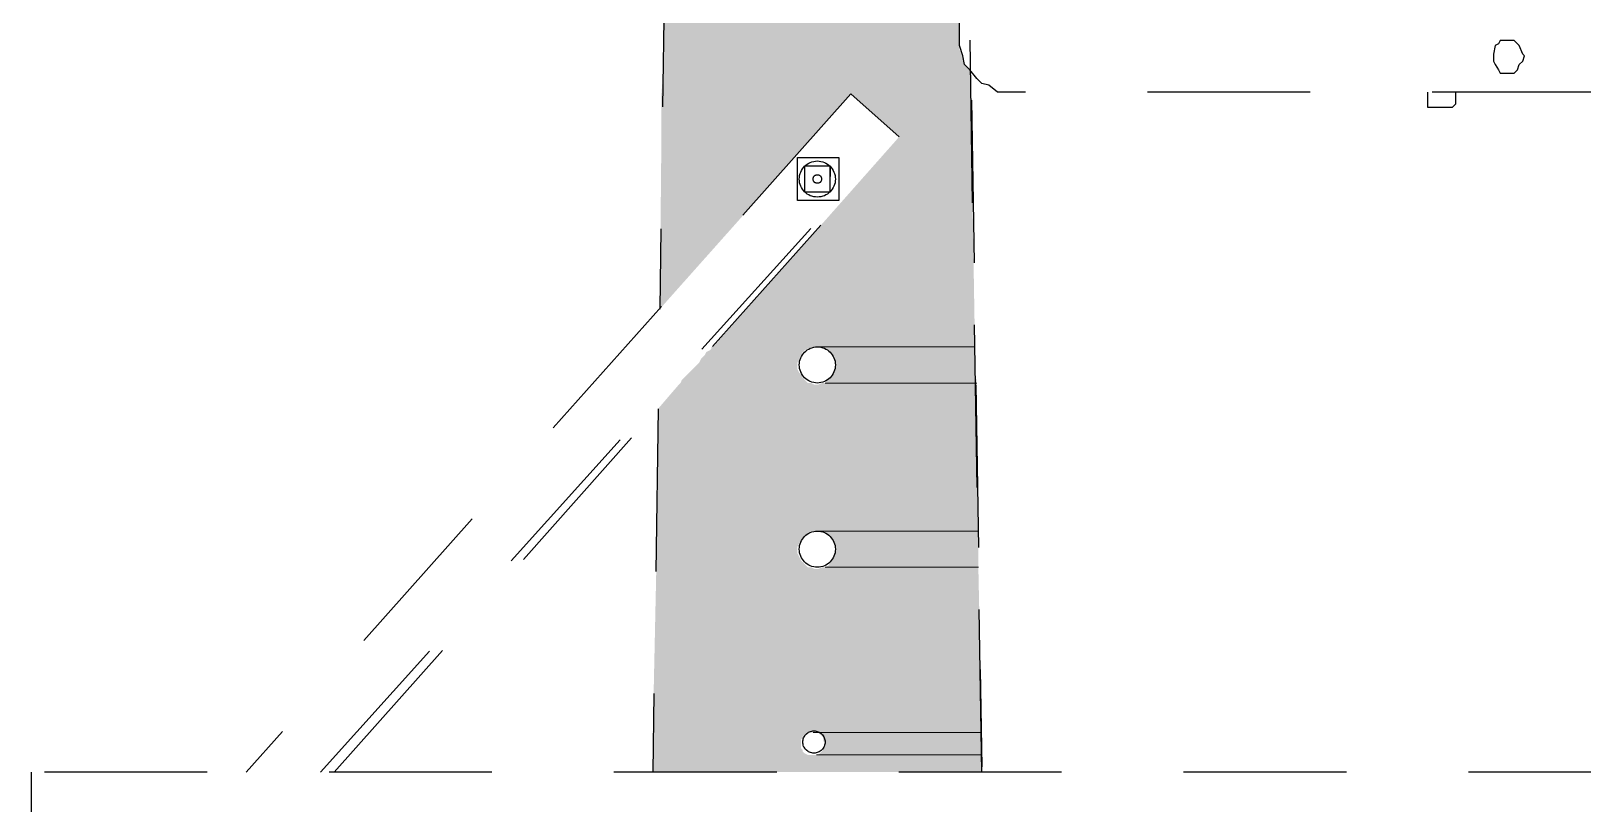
# Model space of a CAD drawing. Header units: metres. Extents: x 3162.2 to 3239.3, y 1435.1 to 1475.8.
# Drawn here: x 3187.183 to 3189.091, y 1469.426 to 1470.376 of the extents above; entities that cross this region are included whole.
import ezdxf

# ---------------------------------------------------------------- set-up
doc = ezdxf.new("R2010")
doc.units = ezdxf.units.M
doc.linetypes.add('CONTORNO_QUADRO_T', pattern=[0.35, 0.2, -0.15])
doc.layers.add('PDF29_Geometry', color=7, linetype='Continuous')
doc.layers.add('PDF29_Solid Fills', color=7, linetype='Continuous', true_color=0x939598)

msp = doc.modelspace()

# ---------------------------------------------------------------- linework, layer by layer
at = {"layer": 'PDF29_Geometry', "linetype": 'CONTORNO_QUADRO_T', "lineweight": 25}
for points in [[(3188.3518, 1469.4649), (3188.3053, 1472.3541), (3188.3285, 1470.991), (3188.3518, 1469.4712)], [(3189.1054, 1470.3009), (3188.3878, 1470.3009), (3188.3815, 1470.3009), (3188.3709, 1470.3009), (3188.3603, 1470.3094), (3188.3518, 1470.3115), (3188.3455, 1470.3179), (3188.337, 1470.3285), (3188.3307, 1470.3348), (3188.3285, 1470.3454), (3188.3243, 1470.3581), (3188.3243, 1470.3644), (3188.3243, 1471.1963), (3188.3243, 1471.2069), (3188.3285, 1471.2175), (3188.3307, 1471.2259), (3188.337, 1471.2344), (3188.3455, 1471.2407), (3188.3518, 1471.2492), (3188.3603, 1471.2556), (3188.3709, 1471.2556), (3188.3815, 1471.2598), (3188.3878, 1471.264), (3189.5583, 1471.264)], [(3187.9624, 1470.483), (3187.956, 1470.0342)], [(3187.556, 1469.4649), (3188.2502, 1470.2459), (3188.191, 1470.2988), (3187.448, 1469.4649)], [(3188.9339, 1470.3009), (3188.9339, 1470.2861), (3188.9297, 1470.2819), (3188.9, 1470.2819), (3188.9, 1470.3009)], [(3187.539, 1469.4649), (3188.2164, 1470.2163)], [(3188.1656, 1470.2099), (3188.1338, 1470.2099), (3188.1338, 1470.1782), (3188.1656, 1470.1782), (3188.1656, 1470.2099), (3188.1656, 1470.1972)], [(3187.9539, 1469.9115), (3187.9475, 1469.4649)], [(3189.1498, 1469.4649), (3187.1834, 1469.4649), (3187.1834, 1469.2299), (3189.1392, 1469.2299)]]:
    msp.add_lwpolyline(points, dxfattribs=at)
for points in [[(3189.0186, 1470.3454), (3189.0165, 1470.3475), (3189.0122, 1470.3581), (3189.0101, 1470.3602), (3189.0059, 1470.3644), (3188.9889, 1470.3644), (3188.9868, 1470.3602), (3188.9826, 1470.3581), (3188.9805, 1470.3475), (3188.9805, 1470.339), (3188.9826, 1470.3348), (3188.9868, 1470.3285), (3188.9889, 1470.3242), (3188.9953, 1470.3242), (3189.0059, 1470.3242), (3189.0101, 1470.3285), (3189.0122, 1470.3348), (3189.0165, 1470.339)], [(3188.1761, 1470.1676), (3188.1253, 1470.1676), (3188.1253, 1470.2205), (3188.1761, 1470.2205)]]:
    msp.add_lwpolyline(points, close=True, dxfattribs=at)
at = {"layer": 'PDF29_Geometry', "color": 252, "linetype": 'CONTORNO_QUADRO_T', "lineweight": 0, "true_color": 0x939598}
for points in [[(3188.3434, 1469.9877), (3188.1507, 1469.9877), (3188.3434, 1469.9877)], [(3188.3455, 1469.9432), (3188.1592, 1469.9432), (3188.3455, 1469.9432)], [(3188.3476, 1469.7612), (3188.1507, 1469.7612), (3188.3476, 1469.7612)], [(3188.3476, 1469.7167), (3188.1592, 1469.7167), (3188.3476, 1469.7167)], [(3188.3518, 1469.5135), (3188.1444, 1469.5135), (3188.3518, 1469.5135)], [(3188.3518, 1469.5135), (3188.1486, 1469.5135), (3188.3518, 1469.5135)], [(3188.3518, 1469.486), (3188.1486, 1469.486), (3188.3518, 1469.486)], [(3188.3518, 1469.486), (3188.1507, 1469.486), (3188.3518, 1469.486)]]:
    msp.add_lwpolyline(points, dxfattribs=at)
at = {"layer": 'PDF29_Geometry', "linetype": 'CONTORNO_QUADRO_T', "lineweight": 25}
for centre, radius in [((3188.1497, 1470.1941), 0.0222), ((3188.1497, 1470.1941), 0.00527), ((3188.1497, 1469.9655), 0.0222), ((3188.1497, 1469.739), 0.0222), ((3188.1455, 1469.5019), 0.0137)]:
    msp.add_circle(centre, radius, dxfattribs=at)
at = {"layer": 'PDF29_Solid Fills', "linetype": 'CONTORNO_QUADRO_T', "transparency": 33554559}
for points in [[(3188.3243, 1470.3983), (3187.9602, 1470.3983), (3188.3243, 1470.3644)], [(3187.9602, 1470.3983), (3188.3243, 1470.3644), (3187.9602, 1470.3644)], [(3188.3243, 1470.3644), (3187.9602, 1470.3644), (3188.3243, 1470.3539)], [(3187.9602, 1470.3644), (3188.3243, 1470.3539), (3187.9602, 1470.3539)], [(3188.3243, 1470.3539), (3187.9602, 1470.3539), (3188.3307, 1470.3348)], [(3187.9602, 1470.3539), (3188.3307, 1470.3348), (3187.9602, 1470.3348)], [(3187.9602, 1470.3263), (3188.3391, 1470.2988), (3187.9581, 1470.2988)], [(3188.3307, 1470.3348), (3187.9602, 1470.3348), (3188.337, 1470.3285)], [(3187.9602, 1470.3348), (3188.337, 1470.3285), (3187.9602, 1470.3285)], [(3188.337, 1470.3285), (3187.9602, 1470.3285), (3188.3391, 1470.3263)], [(3187.9602, 1470.3285), (3188.3391, 1470.3263), (3187.9602, 1470.3263)], [(3188.3391, 1470.3263), (3187.9602, 1470.3263), (3188.3391, 1470.2988)], [(3188.191, 1470.2988), (3187.9581, 1470.2988), (3188.1444, 1470.2459)], [(3187.9581, 1470.2988), (3188.1444, 1470.2459), (3187.9581, 1470.2459)], [(3188.3391, 1470.2988), (3188.191, 1470.2988), (3188.3391, 1470.2459)], [(3188.191, 1470.2988), (3188.3391, 1470.2459), (3188.2502, 1470.2459)], [(3187.9581, 1470.2459), (3188.1444, 1470.2459), (3187.956, 1470.0342)], [(3188.2502, 1470.2459), (3188.3434, 1469.9877), (3188.0216, 1469.9877)], [(3188.3391, 1470.2459), (3188.2502, 1470.2459), (3188.3434, 1469.9877)], [(3188.0132, 1469.9813), (3188.1296, 1469.9771), (3188.011, 1469.9771)], [(3188.0174, 1469.9834), (3188.1317, 1469.9813), (3188.0132, 1469.9813)], [(3188.1317, 1469.9813), (3188.0132, 1469.9813), (3188.1296, 1469.9771)], [(3188.0195, 1469.9856), (3188.1338, 1469.9834), (3188.0174, 1469.9834)], [(3188.1338, 1469.9834), (3188.0174, 1469.9834), (3188.1317, 1469.9813)], [(3188.0216, 1469.9877), (3188.1423, 1469.9877), (3188.0195, 1469.9877)], [(3188.1423, 1469.9877), (3188.0195, 1469.9877), (3188.138, 1469.9856)], [(3188.0195, 1469.9877), (3188.138, 1469.9856), (3188.0195, 1469.9856)], [(3188.138, 1469.9856), (3188.0195, 1469.9856), (3188.1338, 1469.9834)], [(3188.1465, 1469.9877), (3188.0216, 1469.9877), (3188.1423, 1469.9877)], [(3188.1507, 1469.9877), (3188.3434, 1469.9877), (3188.155, 1469.9877)], [(3188.3434, 1469.9877), (3188.155, 1469.9877), (3188.3434, 1469.9856)], [(3188.155, 1469.9877), (3188.3434, 1469.9856), (3188.1592, 1469.9856)], [(3188.3434, 1469.9856), (3188.1592, 1469.9856), (3188.3434, 1469.9834)], [(3188.1592, 1469.9856), (3188.3434, 1469.9834), (3188.1613, 1469.9834)], [(3188.3434, 1469.9834), (3188.1613, 1469.9834), (3188.3434, 1469.9813)], [(3188.1613, 1469.9834), (3188.3434, 1469.9813), (3188.1656, 1469.9813)], [(3188.3434, 1469.9813), (3188.1656, 1469.9813), (3188.3434, 1469.9771)], [(3188.1656, 1469.9813), (3188.3434, 1469.9771), (3188.1677, 1469.9771)], [(3187.9962, 1469.9602), (3188.1275, 1469.9559), (3187.992, 1469.9559)], [(3188.0005, 1469.9644), (3188.1253, 1469.9602), (3187.9962, 1469.9602)], [(3188.1253, 1469.9602), (3187.9962, 1469.9602), (3188.1275, 1469.9559)], [(3188.0047, 1469.9686), (3188.1253, 1469.9644), (3188.0005, 1469.9644)], [(3188.1253, 1469.9644), (3188.0005, 1469.9644), (3188.1253, 1469.9602)], [(3188.0068, 1469.9729), (3188.1253, 1469.9686), (3188.0047, 1469.9686)], [(3188.1253, 1469.9686), (3188.0047, 1469.9686), (3188.1253, 1469.9644)], [(3188.011, 1469.9771), (3188.1275, 1469.9729), (3188.0068, 1469.9729)], [(3188.1275, 1469.9729), (3188.0068, 1469.9729), (3188.1253, 1469.9686)], [(3188.1296, 1469.9771), (3188.011, 1469.9771), (3188.1275, 1469.9729)], [(3188.3434, 1469.9771), (3188.1677, 1469.9771), (3188.3434, 1469.9729)], [(3188.1677, 1469.9771), (3188.3434, 1469.9729), (3188.1698, 1469.9729)], [(3188.3434, 1469.9729), (3188.1698, 1469.9729), (3188.3434, 1469.9686)], [(3188.1698, 1469.9729), (3188.3434, 1469.9686), (3188.1719, 1469.9686)], [(3188.1719, 1469.9602), (3188.3434, 1469.9559), (3188.1698, 1469.9559)], [(3188.3434, 1469.9686), (3188.1719, 1469.9686), (3188.3434, 1469.9644)], [(3188.1719, 1469.9686), (3188.3434, 1469.9644), (3188.1719, 1469.9644)], [(3188.3434, 1469.9644), (3188.1719, 1469.9644), (3188.3434, 1469.9602)], [(3188.1719, 1469.9644), (3188.3434, 1469.9602), (3188.1719, 1469.9602)], [(3188.3434, 1469.9602), (3188.1719, 1469.9602), (3188.3434, 1469.9559)], [(3187.9793, 1469.9411), (3188.3455, 1469.9115), (3187.9539, 1469.9115)], [(3187.9814, 1469.9432), (3188.1465, 1469.9411), (3187.9793, 1469.9411)], [(3188.3455, 1469.9411), (3187.9793, 1469.9411), (3188.3455, 1469.9115)], [(3187.9835, 1469.9475), (3188.138, 1469.9432), (3187.9814, 1469.9432)], [(3188.1423, 1469.9432), (3188.1423, 1469.9432), (3187.9814, 1469.9432)], [(3188.1423, 1469.9432), (3187.9814, 1469.9432), (3188.138, 1469.9432)], [(3188.1423, 1469.9432), (3187.9814, 1469.9432), (3188.1465, 1469.9411)], [(3187.9856, 1469.9496), (3188.1338, 1469.9475), (3187.9835, 1469.9475)], [(3188.1338, 1469.9475), (3187.9835, 1469.9475), (3188.138, 1469.9432)], [(3187.9899, 1469.9538), (3188.1317, 1469.9496), (3187.9856, 1469.9496)], [(3188.1317, 1469.9496), (3187.9856, 1469.9496), (3188.1338, 1469.9475)], [(3187.992, 1469.9559), (3188.1296, 1469.9538), (3187.9899, 1469.9538)], [(3188.1296, 1469.9538), (3187.9899, 1469.9538), (3188.1317, 1469.9496)], [(3188.1275, 1469.9559), (3187.992, 1469.9559), (3188.1296, 1469.9538)], [(3188.155, 1469.9432), (3188.3455, 1469.9411), (3188.1507, 1469.9411)], [(3188.1592, 1469.9432), (3188.3455, 1469.9432), (3188.155, 1469.9432)], [(3188.3455, 1469.9432), (3188.155, 1469.9432), (3188.3455, 1469.9411)], [(3188.1613, 1469.9475), (3188.3455, 1469.9432), (3188.1592, 1469.9432)], [(3188.1656, 1469.9496), (3188.3455, 1469.9475), (3188.1613, 1469.9475)], [(3188.3455, 1469.9475), (3188.1613, 1469.9475), (3188.3455, 1469.9432)], [(3188.1677, 1469.9538), (3188.3434, 1469.9496), (3188.1656, 1469.9496)], [(3188.3434, 1469.9496), (3188.1656, 1469.9496), (3188.3455, 1469.9475)], [(3188.1698, 1469.9559), (3188.3434, 1469.9538), (3188.1677, 1469.9538)], [(3188.3434, 1469.9538), (3188.1677, 1469.9538), (3188.3434, 1469.9496)], [(3188.3434, 1469.9559), (3188.1698, 1469.9559), (3188.3434, 1469.9538)], [(3187.9539, 1469.9115), (3188.3476, 1469.7612), (3187.9518, 1469.7612)], [(3188.3455, 1469.9115), (3187.9539, 1469.9115), (3188.3476, 1469.7612)], [(3188.1423, 1469.7612), (3188.1423, 1469.7612), (3187.9518, 1469.7612)], [(3188.1423, 1469.7612), (3187.9518, 1469.7612), (3188.1465, 1469.7612)], [(3188.1423, 1469.7612), (3187.9518, 1469.7612), (3188.138, 1469.7591)], [(3187.9518, 1469.7612), (3188.138, 1469.7591), (3187.9518, 1469.7591)], [(3188.138, 1469.7591), (3187.9518, 1469.7591), (3188.1359, 1469.757)], [(3187.9518, 1469.7591), (3188.1359, 1469.757), (3187.9518, 1469.757)], [(3188.1359, 1469.757), (3187.9518, 1469.757), (3188.1317, 1469.7527)], [(3187.9518, 1469.757), (3188.1317, 1469.7527), (3187.9518, 1469.7527)], [(3188.1317, 1469.7527), (3187.9518, 1469.7527), (3188.1296, 1469.7506)], [(3187.9518, 1469.7527), (3188.1296, 1469.7506), (3187.9518, 1469.7506)], [(3188.1296, 1469.7506), (3187.9518, 1469.7506), (3188.1275, 1469.7464)], [(3187.9518, 1469.7506), (3188.1275, 1469.7464), (3187.9518, 1469.7464)], [(3188.1507, 1469.7612), (3188.3476, 1469.7612), (3188.155, 1469.7612)], [(3188.3476, 1469.7612), (3188.155, 1469.7612), (3188.3476, 1469.7591)], [(3188.155, 1469.7612), (3188.3476, 1469.7591), (3188.1592, 1469.7591)], [(3188.3476, 1469.7591), (3188.1592, 1469.7591), (3188.3476, 1469.757)], [(3188.1592, 1469.7591), (3188.3476, 1469.757), (3188.1634, 1469.757)], [(3188.3476, 1469.757), (3188.1634, 1469.757), (3188.3476, 1469.7527)], [(3188.1634, 1469.757), (3188.3476, 1469.7527), (3188.1656, 1469.7527)], [(3188.3476, 1469.7527), (3188.1656, 1469.7527), (3188.3476, 1469.7506)], [(3188.1656, 1469.7527), (3188.3476, 1469.7506), (3188.1677, 1469.7506)], [(3188.3476, 1469.7506), (3188.1677, 1469.7506), (3188.3476, 1469.7464)], [(3188.1677, 1469.7506), (3188.3476, 1469.7464), (3188.1698, 1469.7464)], [(3188.1275, 1469.7464), (3187.9518, 1469.7464), (3188.1253, 1469.7421)], [(3187.9518, 1469.7464), (3188.1253, 1469.7421), (3187.9518, 1469.7421)], [(3188.1253, 1469.7421), (3187.9518, 1469.7421), (3188.1253, 1469.7379)], [(3187.9518, 1469.7421), (3188.1253, 1469.7379), (3187.9518, 1469.7379)], [(3188.1253, 1469.7379), (3187.9518, 1469.7379), (3188.1253, 1469.7337)], [(3187.9518, 1469.7379), (3188.1253, 1469.7337), (3187.9518, 1469.7337)], [(3188.1253, 1469.7337), (3187.9518, 1469.7337), (3188.1275, 1469.7294)], [(3187.9518, 1469.7337), (3188.1275, 1469.7294), (3187.9518, 1469.7294)], [(3188.3476, 1469.7464), (3188.1698, 1469.7464), (3188.3476, 1469.7421)], [(3188.1698, 1469.7464), (3188.3476, 1469.7421), (3188.1719, 1469.7421)], [(3188.1719, 1469.7337), (3188.3476, 1469.7294), (3188.1698, 1469.7294)], [(3188.3476, 1469.7421), (3188.1719, 1469.7421), (3188.3476, 1469.7379)], [(3188.1719, 1469.7421), (3188.3476, 1469.7379), (3188.1719, 1469.7379)], [(3188.3476, 1469.7379), (3188.1719, 1469.7379), (3188.3476, 1469.7337)], [(3188.1719, 1469.7379), (3188.3476, 1469.7337), (3188.1719, 1469.7337)], [(3188.3476, 1469.7337), (3188.1719, 1469.7337), (3188.3476, 1469.7294)], [(3187.9518, 1469.7146), (3188.3518, 1469.5135), (3187.9475, 1469.5135)], [(3188.1275, 1469.7294), (3187.9518, 1469.7294), (3188.1296, 1469.7252)], [(3187.9518, 1469.7294), (3188.1296, 1469.7252), (3187.9518, 1469.7252)], [(3188.1296, 1469.7252), (3187.9518, 1469.7252), (3188.1317, 1469.7231)], [(3187.9518, 1469.7252), (3188.1317, 1469.7231), (3187.9518, 1469.7231)], [(3188.1317, 1469.7231), (3187.9518, 1469.7231), (3188.1359, 1469.7189)], [(3187.9518, 1469.7231), (3188.1359, 1469.7189), (3187.9518, 1469.7189)], [(3188.1359, 1469.7189), (3187.9518, 1469.7189), (3188.138, 1469.7167)], [(3187.9518, 1469.7189), (3188.138, 1469.7167), (3187.9518, 1469.7167)], [(3188.1423, 1469.7167), (3188.1423, 1469.7167), (3187.9518, 1469.7167)], [(3188.1423, 1469.7167), (3187.9518, 1469.7167), (3188.138, 1469.7167)], [(3188.1423, 1469.7167), (3187.9518, 1469.7167), (3188.1465, 1469.7146)], [(3187.9518, 1469.7167), (3188.1465, 1469.7146), (3187.9518, 1469.7146)], [(3188.3476, 1469.7146), (3187.9518, 1469.7146), (3188.3518, 1469.5135)], [(3188.155, 1469.7167), (3188.3476, 1469.7146), (3188.1507, 1469.7146)], [(3188.1592, 1469.7167), (3188.3476, 1469.7167), (3188.155, 1469.7167)], [(3188.3476, 1469.7167), (3188.155, 1469.7167), (3188.3476, 1469.7146)], [(3188.1634, 1469.7189), (3188.3476, 1469.7167), (3188.1592, 1469.7167)], [(3188.1656, 1469.7231), (3188.3476, 1469.7189), (3188.1634, 1469.7189)], [(3188.3476, 1469.7189), (3188.1634, 1469.7189), (3188.3476, 1469.7167)], [(3188.1677, 1469.7252), (3188.3476, 1469.7231), (3188.1656, 1469.7231)], [(3188.3476, 1469.7231), (3188.1656, 1469.7231), (3188.3476, 1469.7189)], [(3188.1698, 1469.7294), (3188.3476, 1469.7252), (3188.1677, 1469.7252)], [(3188.3476, 1469.7252), (3188.1677, 1469.7252), (3188.3476, 1469.7231)], [(3188.3476, 1469.7294), (3188.1698, 1469.7294), (3188.3476, 1469.7252)], [(3188.1402, 1469.5135), (3188.1402, 1469.5135), (3187.9475, 1469.5135)], [(3188.1402, 1469.5135), (3187.9475, 1469.5135), (3188.1423, 1469.5135)], [(3188.138, 1469.5135), (3188.138, 1469.5135), (3187.9475, 1469.5135)], [(3188.138, 1469.5135), (3187.9475, 1469.5135), (3188.1402, 1469.5135)], [(3188.138, 1469.5135), (3187.9475, 1469.5135), (3188.1338, 1469.5114)], [(3187.9475, 1469.5135), (3188.1338, 1469.5114), (3187.9475, 1469.5114)], [(3188.1338, 1469.5114), (3187.9475, 1469.5114), (3188.1317, 1469.5093)], [(3187.9475, 1469.5114), (3188.1317, 1469.5093), (3187.9475, 1469.5093)], [(3188.1317, 1469.5093), (3187.9475, 1469.5093), (3188.1317, 1469.5072)], [(3187.9475, 1469.5093), (3188.1317, 1469.5072), (3187.9475, 1469.5072)], [(3188.1317, 1469.5072), (3187.9475, 1469.5072), (3188.1296, 1469.5051)], [(3187.9475, 1469.5072), (3188.1296, 1469.5051), (3187.9475, 1469.5051)], [(3188.1296, 1469.5051), (3187.9475, 1469.5051), (3188.1296, 1469.503)], [(3187.9475, 1469.5051), (3188.1296, 1469.503), (3187.9475, 1469.503)], [(3188.1296, 1469.503), (3187.9475, 1469.503), (3188.1296, 1469.5008)], [(3187.9475, 1469.503), (3188.1296, 1469.5008), (3187.9475, 1469.5008)], [(3188.1296, 1469.5008), (3187.9475, 1469.5008), (3188.1296, 1469.4966)], [(3187.9475, 1469.5008), (3188.1296, 1469.4966), (3187.9475, 1469.4966)], [(3188.1444, 1469.5135), (3188.3518, 1469.5135), (3188.1486, 1469.5135)], [(3188.1486, 1469.5135), (3188.3518, 1469.5135), (3188.1507, 1469.5135)], [(3188.3518, 1469.5135), (3188.1507, 1469.5135), (3188.3518, 1469.5114)], [(3188.1507, 1469.5135), (3188.3518, 1469.5114), (3188.1529, 1469.5114)], [(3188.3518, 1469.5114), (3188.1529, 1469.5114), (3188.3518, 1469.5093)], [(3188.1529, 1469.5114), (3188.3518, 1469.5093), (3188.155, 1469.5093)], [(3188.3518, 1469.5093), (3188.155, 1469.5093), (3188.3518, 1469.5072)], [(3188.155, 1469.5093), (3188.3518, 1469.5072), (3188.1571, 1469.5072)], [(3188.3518, 1469.5072), (3188.1571, 1469.5072), (3188.3518, 1469.5051)], [(3188.1571, 1469.5072), (3188.3518, 1469.5051), (3188.1571, 1469.5051)], [(3188.3518, 1469.5051), (3188.1571, 1469.5051), (3188.3518, 1469.503)], [(3188.1571, 1469.5051), (3188.3518, 1469.503), (3188.1571, 1469.503)], [(3188.3518, 1469.503), (3188.1571, 1469.503), (3188.3518, 1469.5008)], [(3188.1571, 1469.503), (3188.3518, 1469.5008), (3188.1592, 1469.5008)], [(3188.1592, 1469.5008), (3188.3518, 1469.4966), (3188.1571, 1469.4966)], [(3188.3518, 1469.5008), (3188.1592, 1469.5008), (3188.3518, 1469.4966)], [(3188.1296, 1469.4966), (3187.9475, 1469.4966), (3188.1296, 1469.4945)], [(3187.9475, 1469.4966), (3188.1296, 1469.4945), (3187.9475, 1469.4945)], [(3188.1296, 1469.4945), (3187.9475, 1469.4945), (3188.1317, 1469.4924)], [(3187.9475, 1469.4945), (3188.1317, 1469.4924), (3187.9475, 1469.4924)], [(3188.1317, 1469.4924), (3187.9475, 1469.4924), (3188.1317, 1469.4903)], [(3187.9475, 1469.4924), (3188.1317, 1469.4903), (3187.9475, 1469.4903)], [(3188.1317, 1469.4903), (3187.9475, 1469.4903), (3188.1338, 1469.4881)], [(3187.9475, 1469.4903), (3188.1338, 1469.4881), (3187.9475, 1469.4881)], [(3188.1338, 1469.4881), (3187.9475, 1469.4881), (3188.138, 1469.486)], [(3187.9475, 1469.4881), (3188.138, 1469.486), (3187.9475, 1469.486)], [(3188.1402, 1469.486), (3188.1402, 1469.486), (3187.9475, 1469.486)], [(3188.1402, 1469.486), (3187.9475, 1469.486), (3188.138, 1469.486)], [(3188.1423, 1469.486), (3188.1423, 1469.486), (3187.9475, 1469.486)], [(3188.1423, 1469.486), (3187.9475, 1469.486), (3188.1402, 1469.486)], [(3188.3518, 1469.486), (3187.9475, 1469.486), (3188.3518, 1469.4712)], [(3187.9475, 1469.486), (3188.3518, 1469.4712), (3187.9475, 1469.4712)], [(3188.1486, 1469.486), (3188.3518, 1469.486), (3188.1444, 1469.486)], [(3188.1507, 1469.486), (3188.3518, 1469.486), (3188.1486, 1469.486)], [(3188.1529, 1469.4881), (3188.3518, 1469.486), (3188.1507, 1469.486)], [(3188.155, 1469.4903), (3188.3518, 1469.4881), (3188.1529, 1469.4881)], [(3188.3518, 1469.4881), (3188.1529, 1469.4881), (3188.3518, 1469.486)], [(3188.1571, 1469.4924), (3188.3518, 1469.4903), (3188.155, 1469.4903)], [(3188.3518, 1469.4903), (3188.155, 1469.4903), (3188.3518, 1469.4881)], [(3188.3518, 1469.4966), (3188.1571, 1469.4966), (3188.3518, 1469.4945)], [(3188.1571, 1469.4966), (3188.3518, 1469.4945), (3188.1571, 1469.4945)], [(3188.3518, 1469.4945), (3188.1571, 1469.4945), (3188.3518, 1469.4924)], [(3188.1571, 1469.4945), (3188.3518, 1469.4924), (3188.1571, 1469.4924)], [(3188.3518, 1469.4924), (3188.1571, 1469.4924), (3188.3518, 1469.4903)], [(3188.3518, 1469.4712), (3187.9475, 1469.4712), (3188.3518, 1469.4649)], [(3187.9475, 1469.4712), (3188.3518, 1469.4649), (3187.9475, 1469.4649)]]:
    msp.add_solid(points, dxfattribs=at)

doc.saveas('drawing.dxf')
